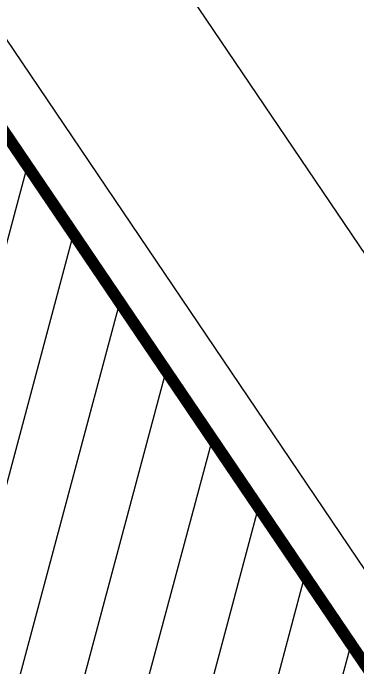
# Model space of a CAD drawing. Header units: metres. Extents: x 282649 to 323604, y 7394518 to 7463125.
# Drawn here: x 298269.32 to 298278.1, y 7451679.98 to 7451696.64 of the extents above; entities that cross this region are included whole.
import ezdxf
from ezdxf.enums import TextEntityAlignment as Align

# ---------------------------------------------------------------- set-up
doc = ezdxf.new("R2010")
doc.units = ezdxf.units.M
doc.linetypes.add('DASHED', pattern=[0.75, 0.5, -0.25])
doc.linetypes.add('DASHED2', pattern=[0.375, 0.25, -0.125])
for name, color, linetype, lineweight in [('_AUX-PLATAFORMA NOVA', 3, 'DASHED', 25), ('U-HZ-EIXO TIC', 40, 'TIC_LINE', 30), ('U-HZ-EIXO TIM', 90, 'TIM_LINE', 30)]:
    doc.layers.add(name, color=color, linetype=linetype, lineweight=lineweight)
doc.layers.add('F-HATCH-PUBLICA', color=240, linetype='Continuous')
doc.layers.add('F-HZ-AMV', color=3, linetype='Continuous')
doc.styles.add('ARIAL', font='arial.ttf')
doc.styles.get("Standard").update_dxf_attribs({"font": 'arial.ttf'})
doc.linetypes.add('TIC_LINE', pattern='A,3.5,-0.25,["TIC",Standard,S=0.175,R=0,X=-0.05,Y=-0.1],-0.5', length=4.25)
doc.linetypes.add('TIM_LINE', pattern='A,3.5,-0.25,["TIM",Standard,S=0.175,R=0,X=-0.05,Y=-0.1],-0.5', length=4.25)

# ---------------------------------------------------------------- blocks, each defined once
blk = doc.blocks.new('ACAD-2A2-SEM FOTOS')
at = {"layer": 'U-HZ-EIXO TIC', "lineweight": 30, "flags": 128}
blk.add_lwpolyline([(298877.917, 7450254.002), (298872.592, 7450274.913, 0.006806), (298859.821, 7450322.349), (298663.669, 7451013.344, 0.079721), (298503.189, 7451358.063), (298272.437, 7451699.142, 0.016196), (298205.749, 7451791.147, -0.016196), (298139.233, 7451882.916), (298085.73, 7451961.999), (298083.922, 7451964.671), (298082.113, 7451967.344), (298080.302, 7451970.017), (298078.489, 7451972.691), (298076.673, 7451975.365), (298074.852, 7451978.042), (298073.029, 7451980.715), (298071.201, 7451983.387), (298069.369, 7451986.058), (298067.532, 7451988.728), (298065.689, 7451991.395), (298063.841, 7451994.06), (298061.985, 7451996.723), (298060.123, 7451999.382), (298058.254, 7452002.038), (298056.376, 7452004.691), (298054.49, 7452007.339), (298052.595, 7452009.983), (298050.691, 7452012.622), (298048.777, 7452015.256), (298046.854, 7452017.885), (298044.919, 7452020.507), (298042.973, 7452023.124), (298041.016, 7452025.733), (298039.048, 7452028.336), (298037.066, 7452030.931), (298035.072, 7452033.518), (298033.065, 7452036.097), (298031.045, 7452038.667), (298029.01, 7452041.229), (298026.969, 7452043.771, 0.166134), (297699.387, 7452250.211), (297696.213, 7452250.956), (297693.999, 7452251.468), (297693.999, 7452251.468, 0.030253), (297634.264, 7452260.959), (297588.243, 7452265.44)], format="xyb", dxfattribs=at)
at = {"layer": 'U-HZ-EIXO TIM', "lineweight": 30, "flags": 128}
blk.add_lwpolyline([(298484.646, 7451357.197), (298388.181, 7451518.378, 0.013876), (298370.297, 7451546.462), (298268.709, 7451696.62, 0.016196), (298202.193, 7451788.389, -0.016196), (298135.506, 7451880.394), (298082.003, 7451959.478), (298080.195, 7451962.149), (298078.386, 7451964.822), (298076.577, 7451967.494), (298074.765, 7451970.165), (298072.951, 7451972.836), (298071.133, 7451975.508), (298069.312, 7451978.177), (298067.488, 7451980.845), (298065.66, 7451983.51), (298063.827, 7451986.173), (298061.989, 7451988.834), (298060.146, 7451991.492), (298058.296, 7451994.146), (298056.44, 7451996.797), (298054.577, 7451999.443), (298052.707, 7452002.086), (298050.828, 7452004.723), (298048.942, 7452007.356), (298047.046, 7452009.983), (298045.142, 7452012.605), (298043.227, 7452015.22), (298041.303, 7452017.829), (298039.368, 7452020.431), (298037.422, 7452023.026), (298035.465, 7452025.613), (298033.496, 7452028.192), (298031.515, 7452030.763), (298029.521, 7452033.325), (298027.514, 7452035.877), (298025.494, 7452038.42), (298023.464, 7452040.949, 0.116486), (297807.594, 7452208.365, 0.040108), (297769.945, 7452222.004), (297730.433, 7452232.828)], format="xyb", dxfattribs=at)
at = {"layer": 'F-HZ-AMV', "style": 'ARIAL'}
for rotation, p in [(357.4686, (294052.637, 7462810.964)), (174.3669, (294143.041, 7462803.51)), (57.7016, (296403.974, 7459624.754)), (50.894, (296345.834, 7459542.384)), (277.7067, (297060.398, 7453510.289)), (92.8791, (297067.608, 7453421.229)), (341.5005, (297731.384, 7452235.673))]:
    blk.add_attdef('1:18,5', text='', height=2, rotation=rotation, dxfattribs=at).set_placement(p, align=Align.MIDDLE_CENTER)
blk = doc.blocks.new('ACAD-Trecho Total_BASE ESTAÇÕES')
at = {"layer": '_AUX-PLATAFORMA NOVA', "linetype": 'DASHED2', "ltscale": 2, "true_color": 0x05ff05}
h = blk.add_hatch(dxfattribs=at)
h.set_pattern_fill('ANSI31', color=3, scale=0.5, angle=30)
h.paths.add_polyline_path([(298267.563, 7451695.883), (298368.517, 7451546.849), (298362.037, 7451542.46), (298261.084, 7451691.494)])
at = {"layer": '_AUX-PLATAFORMA NOVA', "color": 3, "linetype": 'DASHED2', "ltscale": 2, "true_color": 0x05ff05, "const_width": 0.3, "flags": 128}
blk.add_lwpolyline([(298267.563, 7451695.883), (298368.517, 7451546.849), (298362.037, 7451542.46), (298261.084, 7451691.494)], close=True, dxfattribs=at)

msp = doc.modelspace()

# ---------------------------------------------------------------- hatches: boundary and pattern name
at = {"layer": 'F-HATCH-PUBLICA'}
h = msp.add_hatch(dxfattribs=at)
h.set_pattern_fill('ANSI31', color=256)
edge = h.paths.add_edge_path()
edge.add_line((298275.353, 7451613.341), (298272.08, 7451611.124))
edge.add_line((298272.08, 7451611.124), (298258.559, 7451631.096))
edge.add_arc((298261.043, 7451632.778), 3, 169.2063, 214.0982, ccw=False)
edge.add_line((298258.096, 7451633.339), (298258.571, 7451635.827))
edge.add_line((298258.571, 7451635.827), (298249.624, 7451649.035))
edge.add_line((298249.624, 7451649.035), (298247.208, 7451649.496))
edge.add_arc((298247.77, 7451652.443), 3, 223.3143, 259.2063, ccw=False)
edge.add_line((298245.587, 7451650.385), (298225.822, 7451679.675))
edge.add_line((298225.822, 7451679.675), (298228.874, 7451681.749))
edge.add_line((298228.874, 7451681.749), (298245.882, 7451656.728))
edge.add_arc((298248.363, 7451658.414), 3, 214.2063, 233.6831)
edge.add_line((298246.586, 7451655.997), (298264.25, 7451629.865))
edge.add_line((298264.25, 7451629.865), (298264.133, 7451629.785))
edge.add_line((298264.133, 7451629.785), (298275.368, 7451613.351))

# ---------------------------------------------------------------- block references
for name in ['ACAD-2A2-SEM FOTOS', 'ACAD-Trecho Total_BASE ESTAÇÕES']:
    msp.add_blockref(name, (0, 0))

doc.saveas('drawing.dxf')
